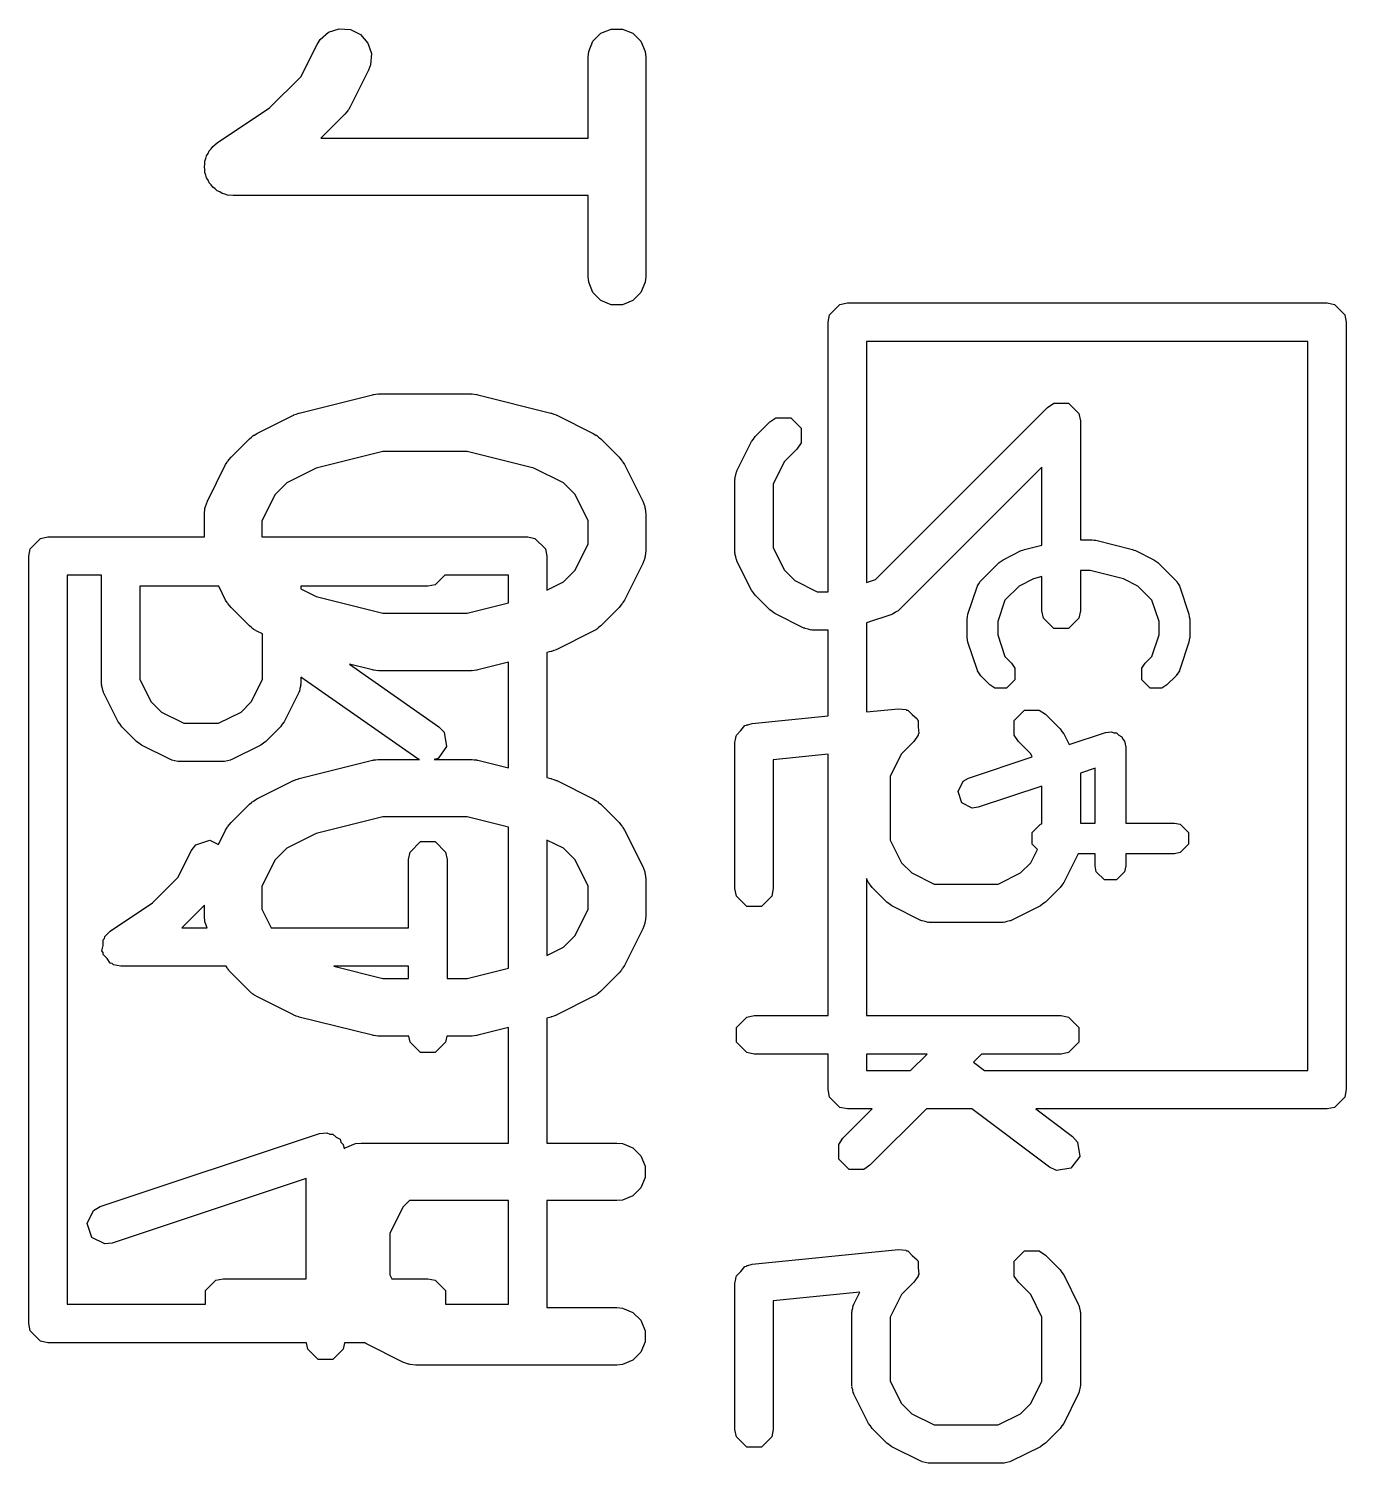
# Model space of a CAD drawing. Header units: inches. Extents: x 0.38 to 5.39, y 0.07 to 3.28.
# Drawn here: x 3.971 to 4.1061, y 2.1291 to 2.2763 of the extents above; entities that cross this region are included whole.
import ezdxf

# ---------------------------------------------------------------- set-up
doc = ezdxf.new("R2010")
doc.units = ezdxf.units.IN
doc.header["$MEASUREMENT"] = 0
doc.layers.add('BLACK', color=250, linetype='CONTINUOUS')

msp = doc.modelspace()

# ---------------------------------------------------------------- linework, layer by layer
at = {"layer": 'BLACK', "linetype": 'CONTINUOUS'}
for p, q in [((4.00085, 2.27522), (4.00172, 2.27598)), ((4.00172, 2.27598), (4.00282, 2.27634)), ((4.00282, 2.27634), (4.00397, 2.27626)), ((4.00397, 2.27626), (4.005, 2.27575)), ((4.005, 2.27575), (4.00575, 2.27487)), ((4.02885, 2.27505), (4.02967, 2.27587)), ((4.02967, 2.27587), (4.03073, 2.27631)), ((4.03073, 2.27631), (4.03188, 2.27631)), ((4.03188, 2.27631), (4.03295, 2.27587)), ((4.03295, 2.27587), (4.03376, 2.27505)), ((3.99888, 2.27141), (4.00055, 2.27473)), ((4.00055, 2.27473), (4.00085, 2.27522)), ((4.00575, 2.27487), (4.00612, 2.27378)), ((4.02841, 2.27399), (4.02885, 2.27505)), ((4.03376, 2.27505), (4.0342, 2.27399)), ((4.00612, 2.27378), (4.00603, 2.27263)), ((4.02836, 2.27341), (4.02841, 2.27399)), ((4.02836, 2.26512), (4.02836, 2.27341)), ((4.0342, 2.27399), (4.03426, 2.27341)), ((4.03426, 2.27341), (4.03426, 2.25092)), ((3.99568, 2.26821), (3.99888, 2.27141)), ((4.00583, 2.27209), (4.00395, 2.26834)), ((4.00603, 2.27263), (4.00583, 2.27209)), ((4.00395, 2.26834), (4.0038, 2.26809)), ((3.9903, 2.26462), (3.99568, 2.26821)), ((4.0034, 2.26757), (4.00094, 2.26512)), ((4.00359, 2.2678), (4.0034, 2.26757)), ((4.00364, 2.26785), (4.00359, 2.2678)), ((4.0037, 2.26794), (4.00364, 2.26785)), ((4.00377, 2.26802), (4.0037, 2.26794)), ((4.0038, 2.26809), (4.00377, 2.26802)), ((3.98948, 2.2638), (3.98969, 2.26401)), ((3.98969, 2.26401), (3.98985, 2.26425)), ((3.98985, 2.26425), (3.9903, 2.26462)), ((3.9903, 2.26462), (3.9903, 2.26462)), ((3.9903, 2.26462), (3.9903, 2.26462)), ((3.9903, 2.26462), (3.9903, 2.26462)), ((4.00094, 2.26512), (4.02836, 2.26512)), ((3.98899, 2.26217), (3.98904, 2.26245)), ((3.98904, 2.26274), (3.98915, 2.26301)), ((3.98904, 2.26245), (3.98904, 2.26274)), ((3.98915, 2.26301), (3.98921, 2.2633)), ((3.98921, 2.2633), (3.98937, 2.26354)), ((3.98937, 2.26354), (3.98948, 2.2638)), ((3.98904, 2.26188), (3.98899, 2.26217)), ((3.98904, 2.26159), (3.98904, 2.26188)), ((3.98915, 2.26132), (3.98904, 2.26159)), ((3.98921, 2.26104), (3.98915, 2.26132)), ((3.98937, 2.26079), (3.98921, 2.26104)), ((3.98948, 2.26052), (3.98937, 2.26079)), ((3.98969, 2.26032), (3.98948, 2.26052)), ((3.98985, 2.26008), (3.98969, 2.26032)), ((3.99009, 2.25992), (3.98985, 2.26008)), ((3.9903, 2.25971), (3.99009, 2.25992)), ((3.99056, 2.2596), (3.9903, 2.25971)), ((3.9908, 2.25944), (3.99056, 2.2596)), ((3.99109, 2.25938), (3.9908, 2.25944)), ((3.99136, 2.25927), (3.99109, 2.25938)), ((3.99193, 2.25921), (3.99136, 2.25927)), ((3.99194, 2.25921), (3.99193, 2.25921)), ((3.99193, 2.25921), (3.99193, 2.25921)), ((4.02836, 2.25921), (3.99194, 2.25921)), ((3.99194, 2.25921), (3.99194, 2.25921)), ((4.02836, 2.25092), (4.02836, 2.25921)), ((4.02841, 2.25034), (4.02836, 2.25092)), ((4.03426, 2.25092), (4.0342, 2.25034)), ((4.02885, 2.24927), (4.02841, 2.25034)), ((4.02967, 2.24846), (4.02885, 2.24927)), ((4.03376, 2.24927), (4.03295, 2.24846)), ((4.0342, 2.25034), (4.03376, 2.24927)), ((4.03073, 2.24802), (4.02967, 2.24846)), ((4.03188, 2.24802), (4.03073, 2.24802)), ((4.03295, 2.24846), (4.03188, 2.24802)), ((4.05312, 2.24698), (4.05418, 2.24805)), ((4.05418, 2.24805), (4.05494, 2.2482)), ((4.05494, 2.2482), (4.10415, 2.2482)), ((4.10415, 2.2482), (4.1049, 2.24805)), ((4.1049, 2.24805), (4.10597, 2.24698)), ((4.05297, 2.24623), (4.05312, 2.24698)), ((4.05297, 2.21857), (4.05297, 2.24623)), ((4.10597, 2.24698), (4.10612, 2.24623)), ((4.10612, 2.24623), (4.10612, 2.16749)), ((4.05691, 2.24426), (4.05691, 2.21952)), ((4.10218, 2.24426), (4.05691, 2.24426)), ((4.10218, 2.16946), (4.10218, 2.24426)), ((4.00658, 2.23883), (4.00679, 2.23887)), ((4.00679, 2.23887), (4.00684, 2.23886)), ((4.00684, 2.23886), (4.00694, 2.23887)), ((4.00694, 2.23887), (4.01631, 2.23887)), ((4.01631, 2.23887), (4.01641, 2.23886)), ((4.01641, 2.23886), (4.01645, 2.23887)), ((4.01645, 2.23887), (4.01667, 2.23883)), ((3.99872, 2.23691), (4.00622, 2.23878)), ((4.00622, 2.23878), (4.00632, 2.2388)), ((4.00632, 2.2388), (4.00636, 2.23881)), ((4.00636, 2.23881), (4.00658, 2.23883)), ((4.01667, 2.23883), (4.01689, 2.23881)), ((4.01689, 2.23881), (4.01693, 2.2388)), ((4.01693, 2.2388), (4.01703, 2.23878)), ((4.01703, 2.23878), (4.02452, 2.23691)), ((4.05781, 2.21982), (4.07548, 2.23749)), ((4.07548, 2.23749), (4.07612, 2.23792)), ((4.07612, 2.23792), (4.07762, 2.23792)), ((4.07762, 2.23792), (4.07869, 2.23685)), ((3.99437, 2.23481), (3.99812, 2.23668)), ((3.99812, 2.23668), (3.99816, 2.2367)), ((3.99816, 2.2367), (3.99818, 2.23671)), ((3.99818, 2.23671), (3.99842, 2.2368)), ((3.99842, 2.2368), (3.99866, 2.23689)), ((3.99866, 2.23689), (3.99868, 2.23689)), ((3.99868, 2.23689), (3.99872, 2.23691)), ((4.02452, 2.23691), (4.02457, 2.23689)), ((4.02457, 2.23689), (4.02459, 2.23689)), ((4.02459, 2.23689), (4.02483, 2.2368)), ((4.02483, 2.2368), (4.02507, 2.23671)), ((4.02507, 2.23671), (4.02509, 2.2367)), ((4.02509, 2.2367), (4.02513, 2.23668)), ((4.02513, 2.23668), (4.02888, 2.23481)), ((4.04548, 2.23449), (4.04698, 2.23599)), ((4.04698, 2.23599), (4.04762, 2.23642)), ((4.04762, 2.23642), (4.04913, 2.23642)), ((4.04913, 2.23642), (4.05019, 2.23536)), ((4.07869, 2.23685), (4.07884, 2.2361)), ((4.07884, 2.2361), (4.07884, 2.2239)), ((3.9936, 2.23426), (3.99383, 2.23444)), ((3.99383, 2.23444), (3.99388, 2.2345)), ((3.99388, 2.2345), (3.99397, 2.23456)), ((3.99397, 2.23456), (3.99405, 2.23462)), ((3.99405, 2.23462), (3.99412, 2.23465)), ((3.99412, 2.23465), (3.99437, 2.23481)), ((4.02888, 2.23481), (4.02913, 2.23465)), ((4.02913, 2.23465), (4.0292, 2.23462)), ((4.0292, 2.23462), (4.02928, 2.23456)), ((4.02928, 2.23456), (4.02937, 2.2345)), ((4.02937, 2.2345), (4.02942, 2.23444)), ((4.02942, 2.23444), (4.02965, 2.23426)), ((4.04531, 2.23423), (4.04548, 2.23449)), ((4.05019, 2.23536), (4.05019, 2.23385)), ((3.99172, 2.23238), (3.9936, 2.23426)), ((4.0073, 2.23296), (4.00047, 2.23126)), ((4.01595, 2.23296), (4.0073, 2.23296)), ((4.02278, 2.23126), (4.01595, 2.23296)), ((4.02965, 2.23426), (4.03152, 2.23238)), ((4.04361, 2.23098), (4.04511, 2.23398)), ((4.04511, 2.23398), (4.04531, 2.23423)), ((4.04977, 2.23321), (4.04849, 2.23194)), ((4.05019, 2.23385), (4.04977, 2.23321)), ((3.9893, 2.22786), (3.99117, 2.23161)), ((3.99117, 2.23161), (3.99133, 2.23186)), ((3.99133, 2.23186), (3.99136, 2.23193)), ((3.99136, 2.23193), (3.99142, 2.23201)), ((3.99142, 2.23201), (3.99148, 2.2321)), ((3.99148, 2.2321), (3.99154, 2.23215)), ((3.99154, 2.23215), (3.99172, 2.23238)), ((4.03152, 2.23238), (4.03171, 2.23215)), ((4.03171, 2.23215), (4.03177, 2.2321)), ((4.03177, 2.2321), (4.03182, 2.23201)), ((4.03182, 2.23201), (4.03189, 2.23193)), ((4.03189, 2.23193), (4.03192, 2.23186)), ((4.03192, 2.23186), (4.03207, 2.23161)), ((4.03207, 2.23161), (4.03395, 2.22786)), ((4.04849, 2.23194), (4.04734, 2.22964)), ((4.00047, 2.23126), (3.99744, 2.22974)), ((4.02581, 2.22974), (4.02278, 2.23126)), ((4.04341, 2.23024), (4.04349, 2.23055)), ((4.04342, 2.2302), (4.04341, 2.23024)), ((4.04341, 2.2301), (4.04342, 2.2302)), ((4.04341, 2.2226), (4.04341, 2.2301)), ((4.04349, 2.23055), (4.04356, 2.23086)), ((4.04356, 2.23086), (4.04359, 2.23089)), ((4.04359, 2.23089), (4.04361, 2.23098)), ((4.0749, 2.23135), (4.06026, 2.21671)), ((4.0749, 2.22336), (4.0749, 2.23135)), ((3.99624, 2.22854), (3.99489, 2.22585)), ((3.99744, 2.22974), (3.99624, 2.22854)), ((4.02701, 2.22854), (4.02581, 2.22974)), ((4.02836, 2.22585), (4.02701, 2.22854)), ((4.04734, 2.22964), (4.04734, 2.22307)), ((3.98899, 2.22654), (3.98904, 2.22712)), ((3.98904, 2.22712), (3.98908, 2.22722)), ((3.98908, 2.22722), (3.98909, 2.22732)), ((3.98909, 2.22732), (3.9893, 2.22786)), ((4.03395, 2.22786), (4.03416, 2.22732)), ((4.03416, 2.22732), (4.03416, 2.22722)), ((4.03416, 2.22722), (4.0342, 2.22712)), ((4.0342, 2.22712), (4.03426, 2.22654)), ((3.98899, 2.2242), (3.98899, 2.22654)), ((3.99489, 2.22585), (3.99489, 2.2242)), ((4.02836, 2.22349), (4.02836, 2.22585)), ((4.03426, 2.22654), (4.03426, 2.22279)), ((3.97218, 2.22405), (3.97294, 2.2242)), ((3.97294, 2.2242), (3.98899, 2.2242)), ((3.99489, 2.2242), (4.02215, 2.2242)), ((4.02215, 2.2242), (4.0229, 2.22405)), ((3.97097, 2.22223), (3.97112, 2.22298)), ((3.97112, 2.22298), (3.97218, 2.22405)), ((4.0229, 2.22405), (4.02397, 2.22298)), ((4.02397, 2.22298), (4.02412, 2.22223)), ((4.02701, 2.22079), (4.02836, 2.22349)), ((4.03426, 2.22279), (4.0342, 2.22222)), ((4.04734, 2.22307), (4.04849, 2.22077)), ((4.07091, 2.22186), (4.07278, 2.2228)), ((4.07278, 2.2228), (4.07295, 2.22284)), ((4.07295, 2.22284), (4.07311, 2.22292)), ((4.07311, 2.22292), (4.0749, 2.22336)), ((4.07884, 2.2239), (4.08005, 2.2239)), ((4.08005, 2.2239), (4.08024, 2.22386)), ((4.08024, 2.22386), (4.08043, 2.22385)), ((4.08043, 2.22385), (4.08418, 2.22292)), ((4.08418, 2.22292), (4.08434, 2.22284)), ((4.08434, 2.22284), (4.0845, 2.2228)), ((4.0845, 2.2228), (4.08638, 2.22186)), ((3.97097, 2.14349), (3.97097, 2.22223)), ((4.02412, 2.22223), (4.02412, 2.21875)), ((4.03395, 2.22147), (4.03207, 2.21772)), ((4.03416, 2.22201), (4.03395, 2.22147)), ((4.0342, 2.22222), (4.03416, 2.22212)), ((4.03416, 2.22212), (4.03416, 2.22201)), ((4.04342, 2.22251), (4.04341, 2.2226)), ((4.04341, 2.22246), (4.04342, 2.22251)), ((4.04349, 2.22216), (4.04341, 2.22246)), ((4.04356, 2.22185), (4.04349, 2.22216)), ((4.04359, 2.22182), (4.04356, 2.22185)), ((4.04361, 2.22172), (4.04359, 2.22182)), ((4.04511, 2.21872), (4.04361, 2.22172)), ((4.06862, 2.21969), (4.0705, 2.22156)), ((4.0705, 2.22156), (4.07071, 2.2217)), ((4.07071, 2.2217), (4.07091, 2.22186)), ((4.08638, 2.22186), (4.08658, 2.2217)), ((4.08658, 2.2217), (4.08679, 2.22156)), ((4.08679, 2.22156), (4.08866, 2.21969)), ((3.97491, 2.22026), (3.97491, 2.14546)), ((3.97844, 2.22026), (3.97491, 2.22026)), ((3.97844, 2.20911), (3.97844, 2.22026)), ((4.01364, 2.22026), (4.01266, 2.21928)), ((4.02018, 2.22026), (4.01364, 2.22026)), ((4.02018, 2.21743), (4.02018, 2.22026)), ((4.02581, 2.2196), (4.02701, 2.22079)), ((4.04849, 2.22077), (4.04954, 2.21972)), ((4.04954, 2.21972), (4.05184, 2.21857)), ((4.05691, 2.21952), (4.05781, 2.21982)), ((4.07404, 2.2199), (4.07255, 2.21916)), ((4.0749, 2.22012), (4.07404, 2.2199)), ((4.0749, 2.2166), (4.0749, 2.22012)), ((4.07986, 2.22075), (4.07884, 2.22075)), ((4.07884, 2.22075), (4.07884, 2.2166)), ((4.08325, 2.2199), (4.07986, 2.22075)), ((4.08474, 2.21916), (4.08325, 2.2199)), ((3.99047, 2.21914), (3.98238, 2.21914)), ((3.98238, 2.21914), (3.98238, 2.20957)), ((3.99117, 2.21772), (3.99047, 2.21914)), ((4.01191, 2.21914), (3.99888, 2.21914)), ((3.99888, 2.21914), (3.99888, 2.21887)), ((3.99888, 2.21887), (4.00047, 2.21808)), ((4.01266, 2.21928), (4.01191, 2.21914)), ((4.02412, 2.21875), (4.02581, 2.2196)), ((4.04531, 2.21847), (4.04511, 2.21872)), ((4.04548, 2.21821), (4.04531, 2.21847)), ((4.05184, 2.21857), (4.05297, 2.21857)), ((4.06731, 2.21626), (4.06824, 2.21907)), ((4.06824, 2.21907), (4.06828, 2.21914)), ((4.06828, 2.21918), (4.06842, 2.21939)), ((4.06828, 2.21914), (4.06828, 2.21918)), ((4.06842, 2.21939), (4.06855, 2.21961)), ((4.06855, 2.21961), (4.06858, 2.21962)), ((4.06858, 2.21962), (4.06862, 2.21969)), ((4.07255, 2.21916), (4.07111, 2.21772)), ((4.08617, 2.21772), (4.08474, 2.21916)), ((4.08866, 2.21969), (4.08871, 2.21962)), ((4.08871, 2.21962), (4.08874, 2.21961)), ((4.08874, 2.21961), (4.08886, 2.21939)), ((4.08886, 2.21939), (4.089, 2.21918)), ((4.089, 2.21918), (4.089, 2.21914)), ((4.089, 2.21914), (4.08904, 2.21907)), ((4.08904, 2.21907), (4.08998, 2.21626)), ((3.99133, 2.21748), (3.99117, 2.21772)), ((3.99136, 2.2174), (3.99133, 2.21748)), ((3.99142, 2.21732), (3.99136, 2.2174)), ((3.99148, 2.21723), (3.99142, 2.21732)), ((3.99154, 2.21718), (3.99148, 2.21723)), ((3.99172, 2.21696), (3.99154, 2.21718)), ((3.9936, 2.21508), (3.99172, 2.21696)), ((4.00047, 2.21808), (4.0073, 2.21637)), ((4.01595, 2.21637), (4.02018, 2.21743)), ((4.03152, 2.21696), (4.02965, 2.21508)), ((4.03171, 2.21718), (4.03152, 2.21696)), ((4.03177, 2.21723), (4.03171, 2.21718)), ((4.03182, 2.21732), (4.03177, 2.21723)), ((4.03189, 2.2174), (4.03182, 2.21732)), ((4.03192, 2.21748), (4.03189, 2.2174)), ((4.03207, 2.21772), (4.03192, 2.21748)), ((4.04698, 2.21671), (4.04548, 2.21821)), ((4.07111, 2.21772), (4.07038, 2.21551)), ((4.08691, 2.21551), (4.08617, 2.21772)), ((4.0073, 2.21637), (4.01595, 2.21637)), ((4.04724, 2.21654), (4.04698, 2.21671)), ((4.04749, 2.21634), (4.04724, 2.21654)), ((4.05049, 2.21484), (4.04749, 2.21634)), ((4.05949, 2.21624), (4.05691, 2.21537)), ((4.05691, 2.21537), (4.05691, 2.20624)), ((4.05958, 2.21629), (4.05949, 2.21624)), ((4.05963, 2.21629), (4.05958, 2.21629)), ((4.05989, 2.21646), (4.05963, 2.21629)), ((4.06016, 2.21662), (4.05989, 2.21646)), ((4.06018, 2.21666), (4.06016, 2.21662)), ((4.06026, 2.21671), (4.06018, 2.21666)), ((4.06723, 2.21576), (4.06728, 2.21601)), ((4.06723, 2.21389), (4.06723, 2.21576)), ((4.06728, 2.21601), (4.06731, 2.21626)), ((4.07038, 2.21551), (4.07038, 2.21414)), ((4.07505, 2.21585), (4.0749, 2.2166)), ((4.07612, 2.21479), (4.07505, 2.21585)), ((4.07869, 2.21585), (4.07762, 2.21479)), ((4.07884, 2.2166), (4.07869, 2.21585)), ((4.08691, 2.21414), (4.08691, 2.21551)), ((4.08998, 2.21626), (4.09001, 2.21601)), ((4.09001, 2.21601), (4.09006, 2.21576)), ((4.09006, 2.21576), (4.09006, 2.21389)), ((3.99383, 2.2149), (3.9936, 2.21508)), ((3.99388, 2.21484), (3.99383, 2.2149)), ((3.99397, 2.21478), (3.99388, 2.21484)), ((3.99405, 2.21471), (3.99397, 2.21478)), ((3.99412, 2.21468), (3.99405, 2.21471)), ((3.99437, 2.21453), (3.99412, 2.21468)), ((3.99494, 2.21424), (3.99437, 2.21453)), ((3.99494, 2.20957), (3.99494, 2.21424)), ((4.02888, 2.21453), (4.02513, 2.21265)), ((4.02913, 2.21468), (4.02888, 2.21453)), ((4.0292, 2.21471), (4.02913, 2.21468)), ((4.02928, 2.21478), (4.0292, 2.21471)), ((4.02937, 2.21484), (4.02928, 2.21478)), ((4.02942, 2.2149), (4.02937, 2.21484)), ((4.02965, 2.21508), (4.02942, 2.2149)), ((4.05059, 2.21482), (4.05049, 2.21484)), ((4.05062, 2.21479), (4.05059, 2.21482)), ((4.05093, 2.21472), (4.05062, 2.21479)), ((4.05123, 2.21464), (4.05093, 2.21472)), ((4.05128, 2.21465), (4.05123, 2.21464)), ((4.05137, 2.21464), (4.05128, 2.21465)), ((4.05297, 2.21464), (4.05137, 2.21464)), ((4.05297, 2.20584), (4.05297, 2.21464)), ((4.06728, 2.21364), (4.06723, 2.21389)), ((4.07038, 2.21414), (4.07111, 2.21193)), ((4.07762, 2.21479), (4.07612, 2.21479)), ((4.08617, 2.21193), (4.08691, 2.21414)), ((4.09006, 2.21389), (4.09001, 2.21364)), ((4.02452, 2.21243), (4.02412, 2.21233)), ((4.02457, 2.21245), (4.02452, 2.21243)), ((4.02459, 2.21245), (4.02457, 2.21245)), ((4.02483, 2.21254), (4.02459, 2.21245)), ((4.02507, 2.21262), (4.02483, 2.21254)), ((4.02509, 2.21264), (4.02507, 2.21262)), ((4.02513, 2.21265), (4.02509, 2.21264)), ((4.06731, 2.21339), (4.06728, 2.21364)), ((4.06824, 2.21058), (4.06731, 2.21339)), ((4.08998, 2.21339), (4.08904, 2.21058)), ((4.09001, 2.21364), (4.08998, 2.21339)), ((4.00622, 2.21056), (4.00386, 2.21115)), ((4.00386, 2.21115), (4.01304, 2.20472)), ((4.02018, 2.21134), (4.01703, 2.21056)), ((4.02018, 2.2005), (4.02018, 2.21134)), ((4.02412, 2.21233), (4.02412, 2.19951)), ((4.07111, 2.21193), (4.07179, 2.21125)), ((4.07179, 2.21125), (4.07213, 2.21074)), ((4.08516, 2.21074), (4.0855, 2.21125)), ((4.0855, 2.21125), (4.08617, 2.21193)), ((3.98238, 2.20957), (3.98353, 2.20727)), ((3.99379, 2.20727), (3.99494, 2.20957)), ((4.01078, 2.20149), (3.99888, 2.20982)), ((3.99888, 2.20982), (3.99888, 2.20911)), ((4.00632, 2.21054), (4.00622, 2.21056)), ((4.00636, 2.21052), (4.00632, 2.21054)), ((4.00658, 2.2105), (4.00636, 2.21052)), ((4.00679, 2.21047), (4.00658, 2.2105)), ((4.00684, 2.21048), (4.00679, 2.21047)), ((4.00694, 2.21047), (4.00684, 2.21048)), ((4.01631, 2.21047), (4.00694, 2.21047)), ((4.01641, 2.21048), (4.01631, 2.21047)), ((4.01645, 2.21047), (4.01641, 2.21048)), ((4.01667, 2.2105), (4.01645, 2.21047)), ((4.01689, 2.21052), (4.01667, 2.2105)), ((4.01693, 2.21054), (4.01689, 2.21052)), ((4.01703, 2.21056), (4.01693, 2.21054)), ((4.06828, 2.21051), (4.06824, 2.21058)), ((4.06828, 2.21047), (4.06828, 2.21051)), ((4.06842, 2.21026), (4.06828, 2.21047)), ((4.06855, 2.21004), (4.06842, 2.21026)), ((4.06858, 2.21003), (4.06855, 2.21004)), ((4.06862, 2.20996), (4.06858, 2.21003)), ((4.06956, 2.20903), (4.06862, 2.20996)), ((4.07213, 2.20954), (4.07128, 2.20868)), ((4.07213, 2.21074), (4.07213, 2.20954)), ((4.08516, 2.20954), (4.08516, 2.21074)), ((4.08601, 2.20868), (4.08516, 2.20954)), ((4.08866, 2.20996), (4.08772, 2.20903)), ((4.08871, 2.21003), (4.08866, 2.20996)), ((4.08874, 2.21004), (4.08871, 2.21003)), ((4.08886, 2.21026), (4.08874, 2.21004)), ((4.089, 2.21047), (4.08886, 2.21026)), ((4.08904, 2.21058), (4.089, 2.21051)), ((4.089, 2.21051), (4.089, 2.21047)), ((3.97846, 2.20901), (3.97844, 2.20911)), ((3.97845, 2.20897), (3.97846, 2.20901)), ((3.97853, 2.20866), (3.97845, 2.20897)), ((3.97859, 2.20835), (3.97853, 2.20866)), ((3.97863, 2.20832), (3.97859, 2.20835)), ((3.97865, 2.20822), (3.97863, 2.20832)), ((3.98015, 2.20523), (3.97865, 2.20822)), ((3.99867, 2.20822), (3.99717, 2.20523)), ((3.9987, 2.20832), (3.99867, 2.20822)), ((3.99873, 2.20835), (3.9987, 2.20832)), ((3.99879, 2.20866), (3.99873, 2.20835)), ((3.99887, 2.20897), (3.99879, 2.20866)), ((3.99888, 2.20911), (3.99886, 2.20901)), ((3.99886, 2.20901), (3.99887, 2.20897)), ((4.07007, 2.20868), (4.06956, 2.20903)), ((4.07128, 2.20868), (4.07007, 2.20868)), ((4.08721, 2.20868), (4.08601, 2.20868)), ((4.08772, 2.20903), (4.08721, 2.20868)), ((3.98353, 2.20727), (3.98458, 2.20622)), ((3.99275, 2.20622), (3.99379, 2.20727)), ((4.05691, 2.20624), (4.06018, 2.20656)), ((4.06018, 2.20656), (4.06094, 2.20649)), ((4.06094, 2.20649), (4.06102, 2.20642)), ((3.98035, 2.20498), (3.98015, 2.20523)), ((3.98458, 2.20622), (3.98688, 2.20507)), ((3.98688, 2.20507), (3.99045, 2.20507)), ((3.99045, 2.20507), (3.99275, 2.20622)), ((3.99717, 2.20523), (3.99698, 2.20498)), ((4.04472, 2.20492), (4.04518, 2.20506)), ((4.04518, 2.20506), (4.05297, 2.20584)), ((4.06102, 2.20642), (4.06113, 2.20642)), ((4.06113, 2.20642), (4.06159, 2.20596)), ((4.06159, 2.20596), (4.06211, 2.20554)), ((4.06211, 2.20554), (4.06212, 2.20543)), ((4.06212, 2.20543), (4.06219, 2.20536)), ((4.06219, 2.20536), (4.06219, 2.2047)), ((4.07205, 2.20536), (4.07312, 2.20642)), ((4.07205, 2.20385), (4.07205, 2.20536)), ((4.07312, 2.20642), (4.07462, 2.20642)), ((4.07462, 2.20642), (4.07526, 2.206)), ((4.07526, 2.206), (4.07676, 2.2045)), ((3.98052, 2.20471), (3.98035, 2.20498)), ((3.98202, 2.20321), (3.98052, 2.20471)), ((3.9968, 2.20471), (3.9953, 2.20321)), ((3.99698, 2.20498), (3.9968, 2.20471)), ((4.01304, 2.20472), (4.01357, 2.20416)), ((4.01357, 2.20416), (4.01383, 2.20268)), ((4.04341, 2.20311), (4.0435, 2.20358)), ((4.04349, 2.20367), (4.04353, 2.20372)), ((4.0435, 2.20358), (4.04349, 2.20367)), ((4.04353, 2.20372), (4.04356, 2.20386)), ((4.04356, 2.20386), (4.04402, 2.20433)), ((4.04402, 2.20433), (4.04444, 2.20484)), ((4.04444, 2.20484), (4.04458, 2.20488)), ((4.04458, 2.20488), (4.04462, 2.20492)), ((4.04462, 2.20492), (4.04472, 2.20492)), ((4.06219, 2.20385), (4.06176, 2.20321)), ((4.06219, 2.2047), (4.06226, 2.20404)), ((4.06226, 2.20404), (4.06219, 2.20396)), ((4.06219, 2.20396), (4.06219, 2.20385)), ((4.07248, 2.20321), (4.07205, 2.20385)), ((4.07676, 2.2045), (4.07694, 2.20424)), ((4.07694, 2.20424), (4.07713, 2.20399)), ((4.07713, 2.20399), (4.07768, 2.20289)), ((4.07768, 2.20289), (4.08143, 2.20413)), ((4.08143, 2.20413), (4.08204, 2.20421)), ((4.08204, 2.20421), (4.08227, 2.20409)), ((4.08227, 2.20409), (4.08253, 2.20409)), ((4.08253, 2.20409), (4.08279, 2.20384)), ((4.08279, 2.20384), (4.08311, 2.20367)), ((4.08311, 2.20367), (4.0832, 2.20343)), ((3.98228, 2.20304), (3.98202, 2.20321)), ((3.98253, 2.20284), (3.98228, 2.20304)), ((3.98553, 2.20135), (3.98253, 2.20284)), ((3.99479, 2.20284), (3.99179, 2.20135)), ((3.99504, 2.20304), (3.99479, 2.20284)), ((3.9953, 2.20321), (3.99504, 2.20304)), ((4.01383, 2.20268), (4.01297, 2.20145)), ((4.04341, 2.18811), (4.04341, 2.20311)), ((4.06176, 2.20321), (4.06049, 2.20194)), ((4.07375, 2.20194), (4.07248, 2.20321)), ((4.0832, 2.20343), (4.08338, 2.20324)), ((4.08338, 2.20324), (4.0835, 2.20264)), ((4.0835, 2.20264), (4.0835, 2.19484)), ((3.98563, 2.20132), (3.98553, 2.20135)), ((3.98566, 2.20129), (3.98563, 2.20132)), ((3.98597, 2.20123), (3.98566, 2.20129)), ((3.98627, 2.20114), (3.98597, 2.20123)), ((3.98632, 2.20116), (3.98627, 2.20114)), ((3.98641, 2.20114), (3.98632, 2.20116)), ((3.99091, 2.20114), (3.98641, 2.20114)), ((3.99101, 2.20116), (3.99091, 2.20114)), ((3.99105, 2.20114), (3.99101, 2.20116)), ((3.99136, 2.20123), (3.99105, 2.20114)), ((3.99167, 2.20129), (3.99136, 2.20123)), ((3.9917, 2.20132), (3.99167, 2.20129)), ((3.99179, 2.20135), (3.9917, 2.20132)), ((3.99872, 2.19941), (4.00622, 2.20129)), ((4.00622, 2.20129), (4.00632, 2.2013)), ((4.00632, 2.2013), (4.00636, 2.20132)), ((4.00636, 2.20132), (4.00658, 2.20134)), ((4.00658, 2.20134), (4.00679, 2.20137)), ((4.00679, 2.20137), (4.00684, 2.20136)), ((4.00684, 2.20136), (4.00694, 2.20137)), ((4.00694, 2.20137), (4.01105, 2.20137)), ((4.01105, 2.20137), (4.01078, 2.20149)), ((4.01297, 2.20145), (4.01256, 2.20137)), ((4.01256, 2.20137), (4.01631, 2.20137)), ((4.01631, 2.20137), (4.01641, 2.20136)), ((4.01641, 2.20136), (4.01645, 2.20137)), ((4.01645, 2.20137), (4.01667, 2.20134)), ((4.01667, 2.20134), (4.01689, 2.20132)), ((4.01689, 2.20132), (4.01693, 2.2013)), ((4.01693, 2.2013), (4.01703, 2.20129)), ((4.01703, 2.20129), (4.02018, 2.2005)), ((4.05297, 2.20189), (4.04734, 2.20132)), ((4.04734, 2.20132), (4.04734, 2.18811)), ((4.05297, 2.17508), (4.05297, 2.20189)), ((4.06049, 2.20194), (4.05934, 2.19964)), ((4.06737, 2.19945), (4.07391, 2.20163)), ((4.07391, 2.20163), (4.07375, 2.20194)), ((3.99437, 2.19731), (3.99812, 2.19919)), ((3.99812, 2.19919), (3.99816, 2.1992)), ((3.99816, 2.1992), (3.99818, 2.19922)), ((3.99818, 2.19922), (3.99842, 2.1993)), ((3.99842, 2.1993), (3.99866, 2.19939)), ((3.99866, 2.19939), (3.99868, 2.1994)), ((3.99868, 2.1994), (3.99872, 2.19941)), ((4.02412, 2.19951), (4.02452, 2.19941)), ((4.02452, 2.19941), (4.02457, 2.1994)), ((4.02457, 2.1994), (4.02459, 2.19939)), ((4.02459, 2.19939), (4.02483, 2.1993)), ((4.02483, 2.1993), (4.02507, 2.19922)), ((4.02507, 2.19922), (4.02509, 2.1992)), ((4.02509, 2.1992), (4.02513, 2.19919)), ((4.02513, 2.19919), (4.02888, 2.19731)), ((4.05934, 2.19964), (4.05934, 2.19307)), ((4.06629, 2.19806), (4.06683, 2.19914)), ((4.06683, 2.19914), (4.06737, 2.19945)), ((4.08035, 2.20046), (4.07884, 2.19995)), ((4.07884, 2.19995), (4.07884, 2.19484)), ((4.08035, 2.19484), (4.08035, 2.20046)), ((4.06667, 2.19692), (4.06629, 2.19806)), ((4.0749, 2.19864), (4.06836, 2.19646)), ((4.0749, 2.19475), (4.0749, 2.19864)), ((3.99172, 2.19489), (3.9936, 2.19676)), ((3.9936, 2.19676), (3.99383, 2.19695)), ((3.99383, 2.19695), (3.99388, 2.197)), ((3.99388, 2.197), (3.99397, 2.19706)), ((3.99397, 2.19706), (3.99405, 2.19713)), ((3.99405, 2.19713), (3.99412, 2.19716)), ((3.99412, 2.19716), (3.99437, 2.19731)), ((4.02888, 2.19731), (4.02913, 2.19716)), ((4.02913, 2.19716), (4.0292, 2.19713)), ((4.0292, 2.19713), (4.02928, 2.19706)), ((4.02928, 2.19706), (4.02937, 2.197)), ((4.02937, 2.197), (4.02942, 2.19695)), ((4.02942, 2.19695), (4.02965, 2.19676)), ((4.02965, 2.19676), (4.03152, 2.19489)), ((4.06775, 2.19638), (4.06667, 2.19692)), ((4.06836, 2.19646), (4.06775, 2.19638)), ((3.99154, 2.19466), (3.99172, 2.19489)), ((4.0073, 2.19547), (4.00047, 2.19376)), ((4.01595, 2.19547), (4.0073, 2.19547)), ((4.02018, 2.19441), (4.01595, 2.19547)), ((4.03152, 2.19489), (4.03171, 2.19466)), ((4.07391, 2.19387), (4.07476, 2.19472)), ((4.07476, 2.19472), (4.0749, 2.19475)), ((4.07884, 2.19484), (4.08035, 2.19484)), ((4.0835, 2.19484), (4.08849, 2.19484)), ((4.08849, 2.19484), (4.08909, 2.19472)), ((4.08909, 2.19472), (4.08994, 2.19387)), ((3.99043, 2.19263), (3.99117, 2.19412)), ((3.99117, 2.19412), (3.99133, 2.19437)), ((3.99133, 2.19437), (3.99136, 2.19444)), ((3.99136, 2.19444), (3.99142, 2.19452)), ((3.99142, 2.19452), (3.99148, 2.19461)), ((3.99148, 2.19461), (3.99154, 2.19466)), ((4.00047, 2.19376), (3.99744, 2.19225)), ((4.02018, 2.17994), (4.02018, 2.19441)), ((4.03171, 2.19466), (4.03177, 2.19461)), ((4.03177, 2.19461), (4.03182, 2.19452)), ((4.03182, 2.19452), (4.03189, 2.19444)), ((4.03189, 2.19444), (4.03192, 2.19437)), ((4.03192, 2.19437), (4.03207, 2.19412)), ((4.03207, 2.19412), (4.03395, 2.19037)), ((4.07391, 2.19266), (4.07391, 2.19387)), ((4.08994, 2.19387), (4.08994, 2.19266)), ((3.98629, 2.18927), (3.98765, 2.19199)), ((3.98765, 2.19199), (3.98812, 2.19259)), ((3.98812, 2.19259), (3.98955, 2.19307)), ((3.98955, 2.19307), (3.99043, 2.19263)), ((3.99744, 2.19225), (3.99624, 2.19105)), ((4.00994, 2.19111), (4.01009, 2.19186)), ((4.01009, 2.19186), (4.01116, 2.19293)), ((4.01116, 2.19293), (4.01266, 2.19293)), ((4.01266, 2.19293), (4.01373, 2.19186)), ((4.01373, 2.19186), (4.01388, 2.19111)), ((4.02581, 2.19225), (4.02412, 2.19309)), ((4.02412, 2.19309), (4.02412, 2.18126)), ((4.02701, 2.19105), (4.02581, 2.19225)), ((4.05934, 2.19307), (4.06049, 2.19077)), ((4.07375, 2.19077), (4.07443, 2.19214)), ((4.07443, 2.19214), (4.07391, 2.19266)), ((4.08909, 2.19181), (4.08849, 2.19169)), ((4.08994, 2.19266), (4.08909, 2.19181)), ((3.99624, 2.19105), (3.99489, 2.18835)), ((4.00994, 2.18408), (4.00994, 2.19111)), ((4.01388, 2.19111), (4.01388, 2.17888)), ((4.02836, 2.18835), (4.02701, 2.19105)), ((4.03395, 2.19037), (4.03416, 2.18983)), ((4.06049, 2.19077), (4.06154, 2.18973)), ((4.0727, 2.18973), (4.07375, 2.19077)), ((4.07861, 2.19169), (4.07713, 2.18873)), ((4.08035, 2.19169), (4.07861, 2.19169)), ((4.08035, 2.19045), (4.08035, 2.19169)), ((4.08047, 2.18985), (4.08035, 2.19045)), ((4.0835, 2.19045), (4.08338, 2.18985)), ((4.08849, 2.19169), (4.0835, 2.19169)), ((4.0835, 2.19169), (4.0835, 2.19045)), ((3.98366, 2.18664), (3.98629, 2.18927)), ((4.03416, 2.18983), (4.03416, 2.18972)), ((4.03416, 2.18972), (4.0342, 2.18962)), ((4.0342, 2.18962), (4.03426, 2.18905)), ((4.03426, 2.18905), (4.03426, 2.1853)), ((4.05711, 2.18873), (4.05691, 2.18914)), ((4.05691, 2.18914), (4.05691, 2.17508)), ((4.06154, 2.18973), (4.06384, 2.18858)), ((4.07041, 2.18858), (4.0727, 2.18973)), ((4.08132, 2.189), (4.08047, 2.18985)), ((4.08253, 2.189), (4.08132, 2.189)), ((4.08338, 2.18985), (4.08253, 2.189)), ((3.99489, 2.18835), (3.99489, 2.186)), ((4.02836, 2.186), (4.02836, 2.18835)), ((4.04356, 2.18735), (4.04341, 2.18811)), ((4.04462, 2.18629), (4.04356, 2.18735)), ((4.04719, 2.18735), (4.04613, 2.18629)), ((4.04734, 2.18811), (4.04719, 2.18735)), ((4.0573, 2.18848), (4.05711, 2.18873)), ((4.05748, 2.18822), (4.0573, 2.18848)), ((4.05898, 2.18672), (4.05748, 2.18822)), ((4.06384, 2.18858), (4.07041, 2.18858)), ((4.07676, 2.18822), (4.07526, 2.18672)), ((4.07694, 2.18848), (4.07676, 2.18822)), ((4.07713, 2.18873), (4.07694, 2.18848)), ((3.97932, 2.18375), (3.98366, 2.18664)), ((3.98899, 2.1864), (3.98667, 2.18408)), ((3.98899, 2.1853), (3.98899, 2.1864)), ((3.99489, 2.186), (3.99585, 2.18408)), ((4.02701, 2.1833), (4.02836, 2.186)), ((4.04613, 2.18629), (4.04462, 2.18629)), ((4.05924, 2.18654), (4.05898, 2.18672)), ((4.05949, 2.18635), (4.05924, 2.18654)), ((4.06249, 2.18485), (4.05949, 2.18635)), ((4.07475, 2.18635), (4.07175, 2.18485)), ((4.075, 2.18654), (4.07475, 2.18635)), ((4.07526, 2.18672), (4.075, 2.18654)), ((3.98904, 2.18472), (3.98899, 2.1853)), ((3.98908, 2.18462), (3.98904, 2.18472)), ((3.98909, 2.18452), (3.98908, 2.18462)), ((3.98926, 2.18408), (3.98909, 2.18452)), ((4.03416, 2.18452), (4.03395, 2.18398)), ((4.0342, 2.18472), (4.03416, 2.18462)), ((4.03416, 2.18462), (4.03416, 2.18452)), ((4.03426, 2.1853), (4.0342, 2.18472)), ((4.06259, 2.18482), (4.06249, 2.18485)), ((4.06262, 2.18479), (4.06259, 2.18482)), ((4.06293, 2.18473), (4.06262, 2.18479)), ((4.06323, 2.18464), (4.06293, 2.18473)), ((4.06327, 2.18466), (4.06323, 2.18464)), ((4.06337, 2.18464), (4.06327, 2.18466)), ((4.07087, 2.18464), (4.06337, 2.18464)), ((4.07097, 2.18466), (4.07087, 2.18464)), ((4.07101, 2.18464), (4.07097, 2.18466)), ((4.07131, 2.18473), (4.07101, 2.18464)), ((4.07162, 2.18479), (4.07131, 2.18473)), ((4.07166, 2.18482), (4.07162, 2.18479)), ((4.07175, 2.18485), (4.07166, 2.18482)), ((3.97859, 2.18286), (3.97874, 2.18301)), ((3.97874, 2.18301), (3.97878, 2.1832)), ((3.97878, 2.1832), (3.97932, 2.18375)), ((3.98667, 2.18408), (3.98926, 2.18408)), ((3.99585, 2.18408), (4.00994, 2.18408)), ((4.02581, 2.1821), (4.02701, 2.1833)), ((4.03395, 2.18398), (4.03207, 2.18023)), ((3.97848, 2.18173), (3.97859, 2.18229)), ((3.97859, 2.18156), (3.97848, 2.18173)), ((3.97859, 2.18229), (3.97859, 2.18286)), ((3.97859, 2.18136), (3.97859, 2.18156)), ((4.02412, 2.18126), (4.02581, 2.1821)), ((3.979, 2.18095), (3.97859, 2.18136)), ((3.97932, 2.18047), (3.979, 2.18095)), ((3.97952, 2.18043), (3.97932, 2.18047)), ((3.97966, 2.18029), (3.97952, 2.18043)), ((3.98041, 2.18014), (3.97966, 2.18029)), ((3.99123, 2.18014), (3.98041, 2.18014)), ((3.99133, 2.17998), (3.99123, 2.18014)), ((3.99136, 2.17991), (3.99133, 2.17998)), ((4.00994, 2.18014), (4.00225, 2.18014)), ((4.00225, 2.18014), (4.0073, 2.17888)), ((4.00994, 2.17888), (4.00994, 2.18014)), ((4.03192, 2.17998), (4.03189, 2.17991)), ((4.03207, 2.18023), (4.03192, 2.17998)), ((3.99142, 2.17983), (3.99136, 2.17991)), ((3.99148, 2.17974), (3.99142, 2.17983)), ((3.99154, 2.17969), (3.99148, 2.17974)), ((3.99172, 2.17946), (3.99154, 2.17969)), ((3.9936, 2.17759), (3.99172, 2.17946)), ((4.0073, 2.17888), (4.00994, 2.17888)), ((4.01388, 2.17888), (4.01595, 2.17888)), ((4.01595, 2.17888), (4.02018, 2.17994)), ((4.03152, 2.17946), (4.02965, 2.17759)), ((4.03171, 2.17969), (4.03152, 2.17946)), ((4.03177, 2.17974), (4.03171, 2.17969)), ((4.03182, 2.17983), (4.03177, 2.17974)), ((4.03189, 2.17991), (4.03182, 2.17983)), ((3.99383, 2.1774), (3.9936, 2.17759)), ((3.99388, 2.17734), (3.99383, 2.1774)), ((3.99397, 2.17729), (3.99388, 2.17734)), ((3.99405, 2.17722), (3.99397, 2.17729)), ((3.99412, 2.17719), (3.99405, 2.17722)), ((3.99437, 2.17703), (3.99412, 2.17719)), ((3.99812, 2.17516), (3.99437, 2.17703)), ((4.02888, 2.17703), (4.02513, 2.17516)), ((4.02913, 2.17719), (4.02888, 2.17703)), ((4.0292, 2.17722), (4.02913, 2.17719)), ((4.02928, 2.17729), (4.0292, 2.17722)), ((4.02937, 2.17734), (4.02928, 2.17729)), ((4.02942, 2.1774), (4.02937, 2.17734)), ((4.02965, 2.17759), (4.02942, 2.1774)), ((3.99816, 2.17514), (3.99812, 2.17516)), ((3.99818, 2.17513), (3.99816, 2.17514)), ((3.99842, 2.17504), (3.99818, 2.17513)), ((3.99866, 2.17495), (3.99842, 2.17504)), ((3.99868, 2.17495), (3.99866, 2.17495)), ((3.99872, 2.17493), (3.99868, 2.17495)), ((4.00622, 2.17306), (3.99872, 2.17493)), ((4.02452, 2.17493), (4.02412, 2.17483)), ((4.02412, 2.17483), (4.02412, 2.162)), ((4.02457, 2.17495), (4.02452, 2.17493)), ((4.02459, 2.17495), (4.02457, 2.17495)), ((4.02483, 2.17504), (4.02459, 2.17495)), ((4.02507, 2.17513), (4.02483, 2.17504)), ((4.02509, 2.17514), (4.02507, 2.17513)), ((4.02513, 2.17516), (4.02509, 2.17514)), ((4.04356, 2.17386), (4.04462, 2.17493)), ((4.04462, 2.17493), (4.04537, 2.17508)), ((4.04537, 2.17508), (4.05297, 2.17508)), ((4.05691, 2.17508), (4.07687, 2.17508)), ((4.07687, 2.17508), (4.07762, 2.17493)), ((4.07762, 2.17493), (4.07869, 2.17386)), ((4.00632, 2.17305), (4.00622, 2.17306)), ((4.00636, 2.17303), (4.00632, 2.17305)), ((4.00658, 2.17301), (4.00636, 2.17303)), ((4.00679, 2.17298), (4.00658, 2.17301)), ((4.00684, 2.17298), (4.00679, 2.17298)), ((4.00694, 2.17297), (4.00684, 2.17298)), ((4.00997, 2.17297), (4.00694, 2.17297)), ((4.01009, 2.17236), (4.00997, 2.17297)), ((4.01385, 2.17297), (4.01373, 2.17236)), ((4.01631, 2.17297), (4.01385, 2.17297)), ((4.01641, 2.17298), (4.01631, 2.17297)), ((4.01645, 2.17298), (4.01641, 2.17298)), ((4.01667, 2.17301), (4.01645, 2.17298)), ((4.01689, 2.17303), (4.01667, 2.17301)), ((4.01693, 2.17305), (4.01689, 2.17303)), ((4.01703, 2.17306), (4.01693, 2.17305)), ((4.02018, 2.17385), (4.01703, 2.17306)), ((4.02018, 2.162), (4.02018, 2.17385)), ((4.04356, 2.17236), (4.04356, 2.17386)), ((4.07869, 2.17386), (4.07869, 2.17236)), ((4.01116, 2.17129), (4.01009, 2.17236)), ((4.01266, 2.17129), (4.01116, 2.17129)), ((4.01373, 2.17236), (4.01266, 2.17129)), ((4.04462, 2.17129), (4.04356, 2.17236)), ((4.04537, 2.17114), (4.04462, 2.17129)), ((4.05297, 2.17114), (4.04537, 2.17114)), ((4.05297, 2.16749), (4.05297, 2.17114)), ((4.06312, 2.17114), (4.05691, 2.17114)), ((4.05691, 2.17114), (4.05691, 2.16946)), ((4.06143, 2.16946), (4.06312, 2.17114)), ((4.06869, 2.17114), (4.06787, 2.17032)), ((4.07687, 2.17114), (4.06869, 2.17114)), ((4.07762, 2.17129), (4.07687, 2.17114)), ((4.07869, 2.17236), (4.07762, 2.17129)), ((4.06787, 2.17032), (4.06902, 2.16946)), ((4.05691, 2.16946), (4.06143, 2.16946)), ((4.06902, 2.16946), (4.10218, 2.16946)), ((4.05312, 2.16673), (4.05297, 2.16749)), ((4.05418, 2.16567), (4.05312, 2.16673)), ((4.10597, 2.16673), (4.1049, 2.16567)), ((4.10612, 2.16749), (4.10597, 2.16673)), ((4.05494, 2.16552), (4.05418, 2.16567)), ((4.05448, 2.1625), (4.0575, 2.16552)), ((4.0575, 2.16552), (4.05494, 2.16552)), ((4.06306, 2.16552), (4.05726, 2.15972)), ((4.06771, 2.16552), (4.06306, 2.16552)), ((4.07569, 2.15954), (4.06771, 2.16552)), ((4.10415, 2.16552), (4.07427, 2.16552)), ((4.07427, 2.16552), (4.07805, 2.16269)), ((4.1049, 2.16567), (4.10415, 2.16552)), ((3.97829, 2.15548), (4.00079, 2.16298)), ((4.00079, 2.16298), (4.00155, 2.16307)), ((4.00155, 2.16307), (4.00184, 2.16293)), ((4.00184, 2.16293), (4.00216, 2.16293)), ((4.00216, 2.16293), (4.00249, 2.16261)), ((4.00249, 2.16261), (4.0029, 2.1624)), ((4.0029, 2.1624), (4.003, 2.16209)), ((4.05405, 2.16186), (4.05448, 2.1625)), ((4.07805, 2.16269), (4.07856, 2.16211)), ((4.003, 2.16209), (4.00323, 2.16186)), ((4.00323, 2.16186), (4.00332, 2.16141)), ((4.00332, 2.16141), (4.00342, 2.16151)), ((4.00342, 2.16151), (4.00449, 2.16195)), ((4.00449, 2.16195), (4.00506, 2.162)), ((4.00506, 2.162), (4.02018, 2.162)), ((4.02412, 2.162), (4.03131, 2.162)), ((4.03131, 2.162), (4.03188, 2.16195)), ((4.03188, 2.16195), (4.03295, 2.16151)), ((4.03295, 2.16151), (4.03376, 2.16069)), ((4.05405, 2.16036), (4.05405, 2.16186)), ((4.07856, 2.16211), (4.07878, 2.16062)), ((4.03376, 2.16069), (4.0342, 2.15963)), ((4.0342, 2.15963), (4.0342, 2.15848)), ((4.05512, 2.15929), (4.05405, 2.16036)), ((4.05726, 2.15972), (4.05663, 2.15929)), ((4.07638, 2.1592), (4.07569, 2.15954)), ((4.07787, 2.15942), (4.07638, 2.1592)), ((4.07878, 2.16062), (4.07787, 2.15942)), ((3.99944, 2.15838), (3.97954, 2.15174)), ((3.99944, 2.14808), (3.99944, 2.15838)), ((4.0342, 2.15848), (4.03376, 2.15741)), ((4.05663, 2.15929), (4.05512, 2.15929)), ((4.03295, 2.1566), (4.03188, 2.15616)), ((4.03376, 2.15741), (4.03295, 2.1566)), ((3.97695, 2.15375), (3.97762, 2.1551)), ((3.97762, 2.1551), (3.97829, 2.15548)), ((4.00936, 2.15543), (4.00801, 2.15273)), ((4.01003, 2.1561), (4.00936, 2.15543)), ((4.02018, 2.1561), (4.01003, 2.1561)), ((4.02018, 2.14546), (4.02018, 2.1561)), ((4.03131, 2.1561), (4.02412, 2.1561)), ((4.02412, 2.1561), (4.02412, 2.14513)), ((4.03188, 2.15616), (4.03131, 2.1561)), ((3.97743, 2.15232), (3.97695, 2.15375)), ((3.97877, 2.15165), (3.97743, 2.15232)), ((4.00801, 2.15273), (4.00801, 2.1485)), ((3.97954, 2.15174), (3.97877, 2.15165)), ((4.04518, 2.14957), (4.06018, 2.15107)), ((4.06018, 2.15107), (4.06094, 2.151)), ((4.06094, 2.151), (4.06102, 2.15093)), ((4.06102, 2.15093), (4.06113, 2.15093)), ((4.06113, 2.15093), (4.06159, 2.15046)), ((4.07205, 2.14987), (4.07312, 2.15093)), ((4.07312, 2.15093), (4.07462, 2.15093)), ((4.07462, 2.15093), (4.07526, 2.1505)), ((4.04402, 2.14883), (4.04444, 2.14935)), ((4.04444, 2.14935), (4.04458, 2.14939)), ((4.04458, 2.14939), (4.04462, 2.14943)), ((4.04462, 2.14943), (4.04472, 2.14943)), ((4.04472, 2.14943), (4.04518, 2.14957)), ((4.06159, 2.15046), (4.06211, 2.15004)), ((4.06211, 2.15004), (4.06212, 2.14994)), ((4.06212, 2.14994), (4.06219, 2.14987)), ((4.06219, 2.14987), (4.06219, 2.1492)), ((4.06219, 2.1492), (4.06226, 2.14854)), ((4.07205, 2.14836), (4.07205, 2.14987)), ((4.07526, 2.1505), (4.07676, 2.149)), ((3.98909, 2.14687), (3.99016, 2.14793)), ((3.99016, 2.14793), (3.99091, 2.14808)), ((3.99091, 2.14808), (3.99944, 2.14808)), ((4.00801, 2.1485), (4.00822, 2.14808)), ((4.00822, 2.14808), (4.01191, 2.14808)), ((4.01191, 2.14808), (4.01266, 2.14793)), ((4.01266, 2.14793), (4.01373, 2.14687)), ((4.04341, 2.14761), (4.0435, 2.14808)), ((4.04341, 2.13261), (4.04341, 2.14761)), ((4.04349, 2.14818), (4.04353, 2.14823)), ((4.0435, 2.14808), (4.04349, 2.14818)), ((4.04353, 2.14823), (4.04356, 2.14837)), ((4.04356, 2.14837), (4.04402, 2.14883)), ((4.06176, 2.14772), (4.06049, 2.14645)), ((4.06219, 2.14836), (4.06176, 2.14772)), ((4.06226, 2.14854), (4.06219, 2.14846)), ((4.06219, 2.14846), (4.06219, 2.14836)), ((4.07248, 2.14772), (4.07205, 2.14836)), ((4.07375, 2.14645), (4.07248, 2.14772)), ((4.07676, 2.149), (4.07694, 2.14874)), ((4.07694, 2.14874), (4.07713, 2.14849)), ((4.07713, 2.14849), (4.07863, 2.14549)), ((3.98909, 2.14546), (3.98909, 2.14687)), ((4.01373, 2.14687), (4.01373, 2.14546)), ((4.05622, 2.14672), (4.04734, 2.14583)), ((4.05561, 2.14549), (4.05622, 2.14672)), ((4.06049, 2.14645), (4.05934, 2.14415)), ((4.0749, 2.14415), (4.07375, 2.14645)), ((3.97491, 2.14546), (3.98909, 2.14546)), ((4.01373, 2.14546), (4.02018, 2.14546)), ((4.02412, 2.14513), (4.03131, 2.14513)), ((4.03131, 2.14513), (4.03188, 2.14507)), ((4.03188, 2.14507), (4.03295, 2.14463)), ((4.04734, 2.14583), (4.04734, 2.13261)), ((4.0554, 2.14461), (4.05542, 2.14471)), ((4.05541, 2.14475), (4.05549, 2.14506)), ((4.05542, 2.14471), (4.05541, 2.14475)), ((4.05549, 2.14506), (4.05555, 2.14537)), ((4.05555, 2.14537), (4.05559, 2.1454)), ((4.05559, 2.1454), (4.05561, 2.14549)), ((4.07863, 2.14549), (4.07866, 2.1454)), ((4.07866, 2.1454), (4.07869, 2.14537)), ((4.07869, 2.14537), (4.07875, 2.14506)), ((4.07875, 2.14506), (4.07883, 2.14475)), ((4.07883, 2.14475), (4.07882, 2.14471)), ((4.07882, 2.14471), (4.07884, 2.14461)), ((3.97112, 2.14273), (3.97097, 2.14349)), ((4.03295, 2.14463), (4.03376, 2.14382)), ((4.03376, 2.14382), (4.0342, 2.14275)), ((4.0554, 2.13711), (4.0554, 2.14461)), ((4.05934, 2.14415), (4.05934, 2.13758)), ((4.0749, 2.13758), (4.0749, 2.14415)), ((4.07884, 2.14461), (4.07884, 2.13711)), ((3.97218, 2.14167), (3.97112, 2.14273)), ((4.0342, 2.14275), (4.0342, 2.1416)), ((3.97294, 2.14152), (3.97218, 2.14167)), ((3.99946, 2.14152), (3.97294, 2.14152)), ((3.99959, 2.14086), (3.99946, 2.14152)), ((4.00066, 2.13979), (3.99959, 2.14086)), ((4.00323, 2.14086), (4.00216, 2.13979)), ((4.00336, 2.14152), (4.00323, 2.14086)), ((4.00544, 2.14152), (4.00336, 2.14152)), ((4.00547, 2.14149), (4.00544, 2.14152)), ((4.00552, 2.14147), (4.00547, 2.14149)), ((4.00562, 2.14141), (4.00552, 2.14147)), ((4.00936, 2.13954), (4.00562, 2.14141)), ((4.03376, 2.14054), (4.03295, 2.13972)), ((4.0342, 2.1416), (4.03376, 2.14054)), ((4.00216, 2.13979), (4.00066, 2.13979)), ((4.00991, 2.13933), (4.00936, 2.13954)), ((4.01001, 2.13932), (4.00991, 2.13933)), ((4.01011, 2.13928), (4.01001, 2.13932)), ((4.01069, 2.13923), (4.01011, 2.13928)), ((4.03131, 2.13923), (4.01069, 2.13923)), ((4.03188, 2.13928), (4.03131, 2.13923)), ((4.03295, 2.13972), (4.03188, 2.13928)), ((4.05934, 2.13758), (4.06049, 2.13528)), ((4.07375, 2.13528), (4.0749, 2.13758)), ((4.05542, 2.13702), (4.0554, 2.13711)), ((4.05541, 2.13697), (4.05542, 2.13702)), ((4.05549, 2.13667), (4.05541, 2.13697)), ((4.05555, 2.13636), (4.05549, 2.13667)), ((4.05559, 2.13633), (4.05555, 2.13636)), ((4.05561, 2.13623), (4.05559, 2.13633)), ((4.05711, 2.13323), (4.05561, 2.13623)), ((4.07863, 2.13623), (4.07713, 2.13323)), ((4.07866, 2.13633), (4.07863, 2.13623)), ((4.07869, 2.13636), (4.07866, 2.13633)), ((4.07875, 2.13667), (4.07869, 2.13636)), ((4.07883, 2.13697), (4.07875, 2.13667)), ((4.07884, 2.13711), (4.07882, 2.13702)), ((4.07882, 2.13702), (4.07883, 2.13697)), ((4.06049, 2.13528), (4.06154, 2.13423)), ((4.0727, 2.13423), (4.07375, 2.13528)), ((4.0573, 2.13298), (4.05711, 2.13323)), ((4.05748, 2.13272), (4.0573, 2.13298)), ((4.06154, 2.13423), (4.06384, 2.13308)), ((4.06384, 2.13308), (4.07041, 2.13308)), ((4.07041, 2.13308), (4.0727, 2.13423)), ((4.07694, 2.13299), (4.07676, 2.13272)), ((4.07713, 2.13323), (4.07694, 2.13299)), ((4.04356, 2.13186), (4.04341, 2.13261)), ((4.04462, 2.1308), (4.04356, 2.13186)), ((4.04719, 2.13186), (4.04613, 2.1308)), ((4.04734, 2.13261), (4.04719, 2.13186)), ((4.05898, 2.13122), (4.05748, 2.13272)), ((4.07676, 2.13272), (4.07526, 2.13122)), ((4.04613, 2.1308), (4.04462, 2.1308)), ((4.05924, 2.13105), (4.05898, 2.13122)), ((4.05949, 2.13085), (4.05924, 2.13105)), ((4.06249, 2.12935), (4.05949, 2.13085)), ((4.07475, 2.13085), (4.07175, 2.12935)), ((4.075, 2.13105), (4.07475, 2.13085)), ((4.07526, 2.13122), (4.075, 2.13105)), ((4.06259, 2.12933), (4.06249, 2.12935)), ((4.06262, 2.1293), (4.06259, 2.12933)), ((4.06293, 2.12923), (4.06262, 2.1293)), ((4.06323, 2.12915), (4.06293, 2.12923)), ((4.06327, 2.12917), (4.06323, 2.12915)), ((4.06337, 2.12915), (4.06327, 2.12917)), ((4.07087, 2.12915), (4.06337, 2.12915)), ((4.07097, 2.12917), (4.07087, 2.12915)), ((4.07101, 2.12915), (4.07097, 2.12917)), ((4.07131, 2.12923), (4.07101, 2.12915)), ((4.07162, 2.1293), (4.07131, 2.12923)), ((4.07166, 2.12933), (4.07162, 2.1293)), ((4.07175, 2.12935), (4.07166, 2.12933))]:
    msp.add_line(p, q, dxfattribs=at)

doc.saveas('drawing.dxf')
